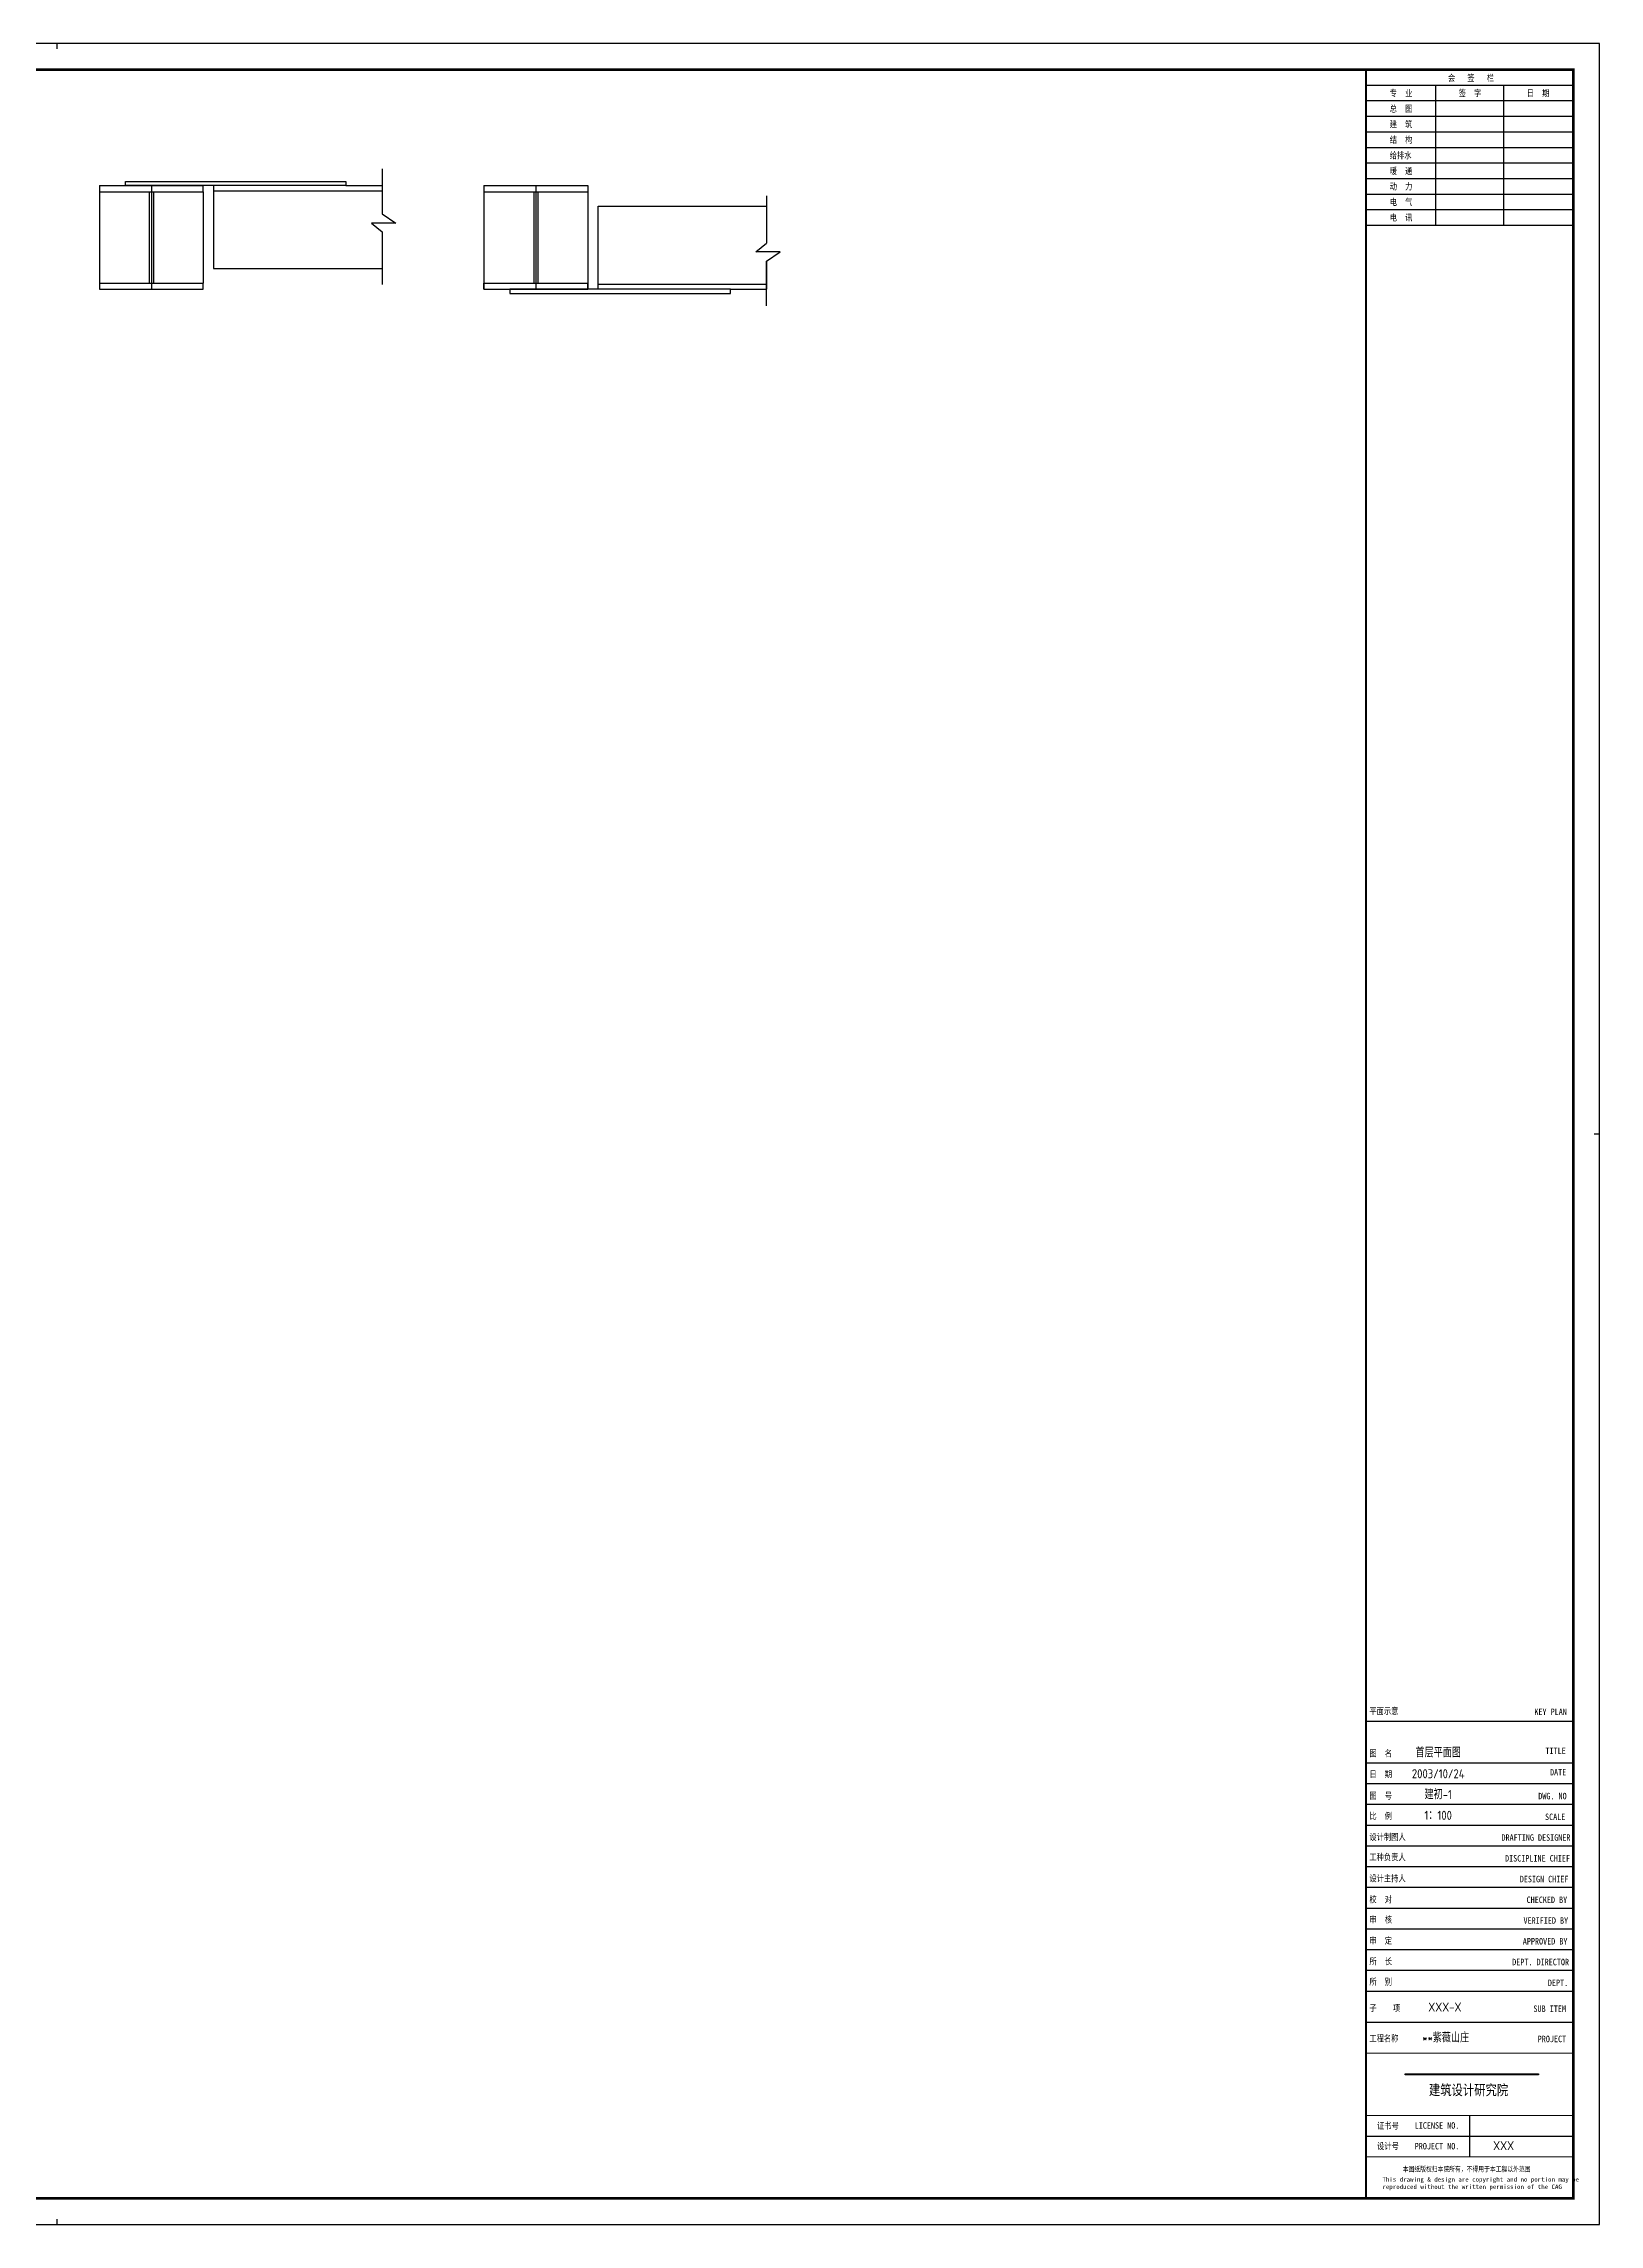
# Model space of a CAD drawing. Extents: x 1689 to 157754, y 6281 to 73826.
# Drawn here: x 142762 to 157754, y 52801 to 73826 of the extents above; entities that cross this region are included whole.
import ezdxf
from ezdxf.enums import TextEntityAlignment as Align

# ---------------------------------------------------------------- set-up
doc = ezdxf.new("R2010")
doc.units = 0
doc.header["$LTSCALE"] = 1000
doc.header["$MEASUREMENT"] = 0
doc.layers.add('PUB_TITLE', color=4, linetype='Continuous')
doc.styles.get("Standard").update_dxf_attribs({"font": 'gbenor.shx', "bigfont": 'gbcbig.shx'})
doc.styles.add('图框', font='')
doc.styles.get('图框').set_extended_font_data('SimSun')

# ---------------------------------------------------------------- blocks, each defined once
blk = doc.blocks.new('$titleblk$00000167')
blk.add_hatch(color=256).paths.add_polyline_path([(-74.91, 58.12), (-74.91, 57.66), (-23.44, 57.66), (-23.44, 58.12)])
for p, q in [((-594.5, 839), (-594.5, 841)), ((-90, 825), (-10, 825)), ((-63, 771), (-63, 825)), ((-37, 825), (-37, 771)), ((-90, 819), (-10, 819)), ((-90, 813), (-10, 813)), ((-90, 807), (-10, 807)), ((-90, 801), (-10, 801)), ((-90, 795), (-10, 795)), ((-90, 789), (-10, 789)), ((-90, 783), (-10, 783)), ((-90, 777), (-10, 777)), ((-90, 771), (-10, 771)), ((0, 420.5), (-2, 420.5)), ((-90, 194), (-10, 194)), ((-90, 194), (-10, 194)), ((-90, 178), (-10, 178)), ((-90, 170), (-10, 170)), ((-90, 162), (-10, 162)), ((-90, 154), (-10, 154)), ((-90, 146), (-10, 146)), ((-90, 138), (-10, 138)), ((-90, 130), (-10, 130)), ((-90, 122), (-10, 122)), ((-90, 114), (-10, 114)), ((-90, 106), (-10, 106)), ((-90, 98), (-10, 98)), ((-90, 90), (-10, 90)), ((-90, 78), (-10, 78)), ((-90, 34), (-10, 34)), ((-50, 42), (-50, 26)), ((-594.5, 0), (-594.5, 2))]:
    blk.add_line(p, q)
for points in [[(-1189, 0), (0, 0), (0, 841), (-1189, 841)], [(-74.91, 58.12), (-23.44, 58.12), (-23.44, 57.66), (-74.91, 57.66)]]:
    blk.add_lwpolyline(points, close=True)
at = {"const_width": 1}
blk.add_lwpolyline([(-1164, 10), (-10, 10), (-10, 831), (-1164, 831)], close=True, dxfattribs=at)
for points, const_width in [([(-90, 831), (-90, 10)], 0.8), ([(-90, 831), (-90, 766.99)], 0.8), ([(-10, 766.99), (-10, 831), (-90, 831)], 0.8), ([(-90, 10), (-10, 10), (-10, 199.96)], 0.8), ([(-90, 66), (-10, 66)], 0.4), ([(-90, 42), (-10, 42)], 0.4), ([(-90, 26), (-10, 26)], 0.4)]:
    blk.add_lwpolyline(points, dxfattribs=dict(const_width=const_width))
at = {"style": '图框', "width": 0.8}
for s, height, p in [('会   签   栏', 2.5, (-58.39, 826.53)), ('总  图', 2.5, (-80.81, 814.66)), ('专  业', 2.5, (-80.81, 820.66)), ('签  字', 2.5, (-54.22, 820.66)), ('日  期', 2.5, (-28, 820.66)), ('建  筑', 2.5, (-80.81, 808.66)), ('结  构', 2.5, (-80.81, 802.66)), ('给排水', 2.5, (-80.81, 796.66)), ('暖  通', 2.5, (-80.81, 790.66)), ('动  力', 2.5, (-80.81, 784.66)), ('电  气', 2.5, (-80.81, 778.66)), ('电  讯', 2.5, (-80.81, 772.66)), ('平面示意', 2.5, (-88.65, 196.71)), ('KEY PLAN', 2.5, (-25.05, 196.43)), ('图  名', 2.5, (-88.65, 180.41)), ('TITLE', 2.5, (-20.79, 181.37)), ('日  期', 2.5, (-88.65, 172.37)), ('DATE', 2.5, (-19.03, 173.13)), ('图  号', 2.5, (-88.65, 164.07)), ('DWG. NO', 2.5, (-23.56, 163.93)), ('比  例', 2.5, (-88.65, 156.29)), ('SCALE', 2.5, (-20.94, 155.93)), ('设计制图人', 2.5, (-88.65, 148.18)), ('工种负责人', 2.5, (-88.65, 140.37)), ('DRAFTING DESIGNER', 2.5, (-37.74, 147.93)), ('设计主持人', 2.5, (-88.65, 132.21)), ('DISCIPLINE CHIEF', 2.5, (-36.36, 139.93)), ('校  对', 2.5, (-88.65, 124.09)), ('DESIGN CHIEF', 2.5, (-30.68, 131.93)), ('CHECKED BY', 2.5, (-28.05, 123.93)), ('审  核', 2.5, (-88.65, 116.31)), ('VERIFIED BY', 2.5, (-29.25, 115.93)), ('审  定', 2.5, (-88.65, 108.21)), ('APPROVED BY', 2.5, (-29.52, 107.93)), ('所  长', 2.5, (-88.65, 100.2)), ('DEPT. DIRECTOR', 2.5, (-33.6, 99.93)), ('所  别', 2.5, (-88.65, 92.35)), ('DEPT.', 2.5, (-19.86, 91.93)), ('子    项', 2.5, (-88.65, 82.15)), ('SUB ITEM', 2.5, (-25.4, 81.92)), ('工程名称', 2.5, (-88.65, 70.5)), ('PROJECT', 2.5, (-23.76, 70.26)), ('建筑设计研究院', 4, (-65.71, 49.84)), ('证书号', 2.5, (-85.69, 36.75)), ('LICENSE NO.', 2.5, (-71.18, 36.9)), ('设计号', 2.5, (-85.69, 28.92)), ('PROJECT NO.', 2.5, (-71.18, 28.9)), ('本图纸版权归本院所有，不得用于本工程以外范围', 2, (-75.8, 20.34))]:
    blk.add_text(s, height=height, dxfattribs=at).set_placement(p)
at = {"insert": (-83.62, 18.2), "char_height": 1.7, "width": 72.25, "attachment_point": 1, "style": '图框'}
blk.add_mtext('This drawing & design are copyright and no portion may be reproduced without the written permission of the CAG', dxfattribs=at)
at = {"flags": 4}
for tag, p in [('(扩展图名)', (-62.12, 184.1)), ('图名', (-62.12, 180.13)), ('日期', (-62.12, 172.03)), ('图号', (-62.12, 163.99)), ('比例', (-62.12, 156)), ('子项', (-59.56, 82.07)), ('工程名称', (-59.24, 70.19)), ('设计号', (-36.91, 28.62))]:
    blk.add_attdef(tag, text='', height=3.5, dxfattribs=at).set_placement(p, align=Align.CENTER)
for tag, p in [('设计人', (-64.84, 148.13)), ('负责人', (-64.71, 140.27)), ('主持人', (-64.73, 132.26)), ('校对人', (-64.28, 124.4)), ('审核人', (-63.96, 116.15)), ('审定人', (-64.16, 107.95)), ('所长', (-64.16, 99.76))]:
    blk.add_attdef(tag, p, '', height=3.5)

msp = doc.modelspace()

# ---------------------------------------------------------------- linework, layer by layer
for p, q in [((146022.5, 72617.5), (146022.5, 72185)), ((143300, 72457.5), (144300, 72457.5)), ((143300, 72457.5), (143300, 72397.5)), ((143300, 72397.5), (144300, 72397.5)), ((143300, 72397.5), (143300, 71517.5)), ((143550, 72457.5), (143550, 72497.5)), ((143550, 72497.5), (145675, 72497.5)), ((144300, 72457.5), (143550, 72457.5)), ((143780, 72397.5), (143780, 71517.5)), ((143820, 72397.5), (143820, 71517.5)), ((144300, 72397.5), (144300, 72457.5)), ((145675, 72457.5), (144300, 72457.5)), ((144300, 72397.5), (144300, 71517.5)), ((144400, 72457.5), (144400, 71657.5)), ((144400, 72407.5), (146022.5, 72407.5)), ((145675, 72497.5), (145675, 72457.5)), ((145675, 72457.5), (146022.5, 72457.5)), ((147005, 72457.5), (147005, 71517.5)), ((147005, 72457.5), (148005, 72457.5)), ((147005, 72397.5), (148005, 72397.5)), ((147485, 72397.5), (147485, 71517.5)), ((147525, 72397.5), (147525, 71517.5)), ((148005, 72457.5), (148005, 71517.5)), ((149727.5, 72357.5), (149727.5, 71902.5)), ((148105, 71457.5), (148105, 72257.5)), ((148105, 72257.5), (149727.5, 72257.5)), ((146022.5, 72012.5), (146022.5, 71505)), ((149727.5, 71297.5), (149727.5, 71730)), ((149727.5, 71730), (149727.5, 71457.5)), ((143300, 71517.5), (144300, 71517.5)), ((143300, 71517.5), (143300, 71457.5)), ((144300, 71457.5), (144300, 71517.5)), ((144400, 71657.5), (146022.5, 71657.5)), ((147005, 71517.5), (148005, 71517.5)), ((147005, 71517.5), (148005, 71517.5)), ((147005, 71457.5), (147005, 71517.5)), ((147005, 71517.5), (147005, 71457.5)), ((148005, 71457.5), (148005, 71517.5)), ((148005, 71517.5), (148005, 71457.5)), ((148105, 71507.5), (149727.5, 71507.5)), ((143300, 71457.5), (144300, 71457.5)), ((147005, 71457.5), (148005, 71457.5)), ((147005, 71457.5), (148005, 71457.5)), ((148005, 71457.5), (147255, 71457.5)), ((147255, 71457.5), (147255, 71417.5)), ((147255, 71417.5), (149380, 71417.5)), ((149380, 71457.5), (148005, 71457.5)), ((149380, 71417.5), (149380, 71457.5)), ((149380, 71457.5), (149727.5, 71457.5))]:
    msp.add_line(p, q)
at = {"color": 1}
for p, q in [((143800, 72457.5), (143800, 71457.5)), ((147505, 72457.5), (147505, 71457.5))]:
    msp.add_line(p, q, dxfattribs=at)
for points in [[(146022.5, 72185), (146155, 72095), (145920, 72095), (146022.5, 72012.5)], [(149727.5, 71730), (149860, 71820), (149625, 71820), (149727.5, 71902.5)]]:
    msp.add_lwpolyline(points)

# ---------------------------------------------------------------- block references
at = {"layer": 'PUB_TITLE', "xscale": 25, "yscale": 25, "zscale": 25}
msp.add_blockref('$titleblk$00000167', (157754.1, 52801), dxfattribs=at).add_auto_attribs({'比例': '1：100', '图号': '建初-1', '日期': '2003/10/24', '图名': '首层平面图', '子项': 'XXX-X', '工程名称': '**紫薇山庄', '设计号': 'XXX'})

doc.saveas('drawing.dxf')
